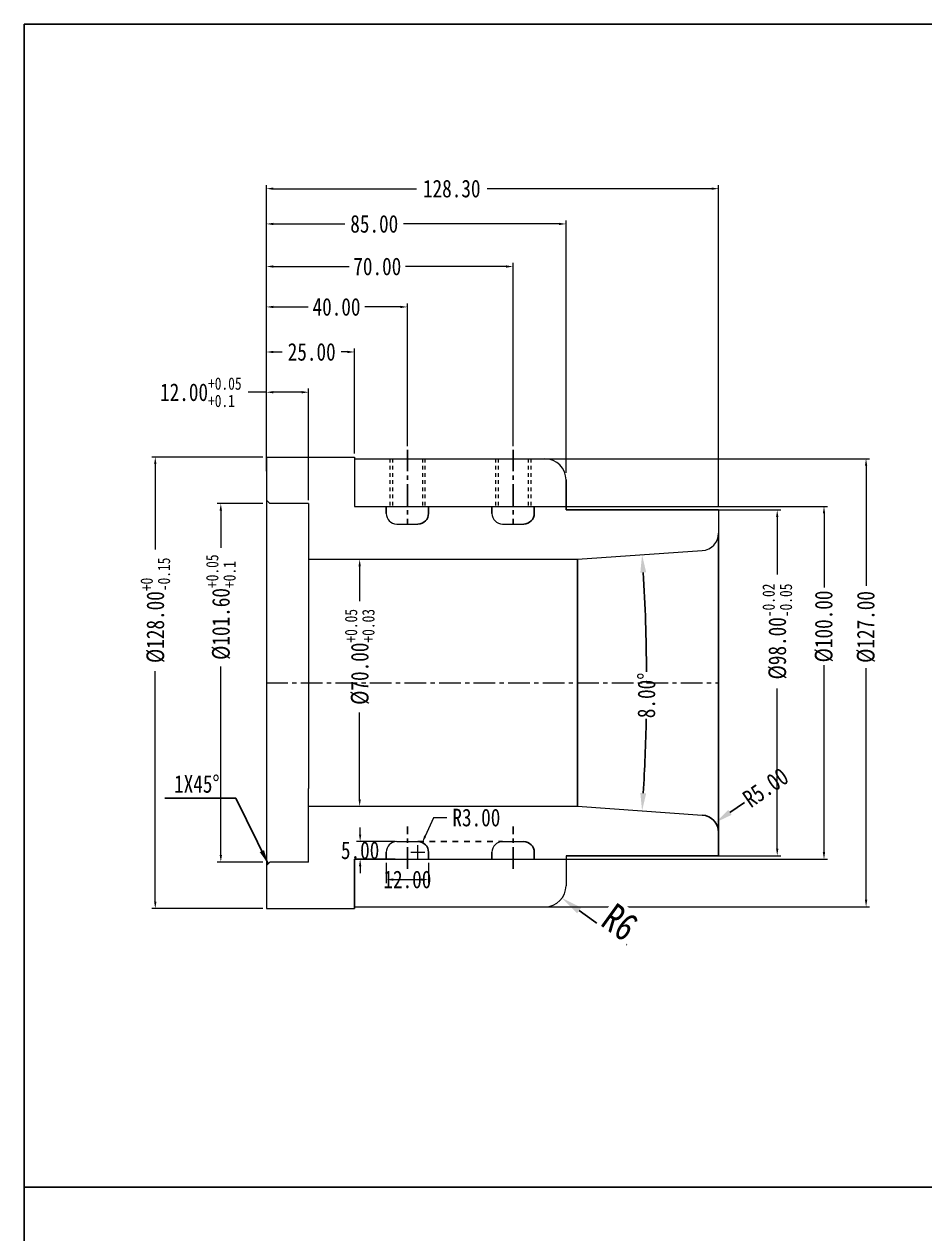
# Model space of a CAD drawing. Header units: millimetres. Extents: x -2895 to -298, y -11750 to -2997.
# Drawn here: x -2190.1 to -1934.6, y -5150.6 to -4807.7 of the extents above; entities that cross this region are included whole.
import ezdxf

# ---------------------------------------------------------------- set-up
doc = ezdxf.new("R2010")
doc.units = ezdxf.units.MM
doc.header["$LTSCALE"] = 16.335
doc.header["$PDMODE"] = 3
doc.header["$PDSIZE"] = 0.3125
doc.linetypes.add('CENTER', pattern=[0.6, 0.375, -0.075, 0.075, -0.075])
doc.linetypes.add('HIDDEN', pattern=[0.2, 0.1, -0.1])
doc.layers.get('0').update_dxf_attribs({"linetype": 'CONTINUOUS'})
doc.layers.get('Defpoints').update_dxf_attribs({"linetype": 'CONTINUOUS'})
doc.layers.add('DEFAULT_2', color=8, linetype='HIDDEN')
doc.layers.add('screw', color=33, linetype='CONTINUOUS', lineweight=13)
doc.styles.get("Standard").update_dxf_attribs({"font": 'txt', "width": 0.8})
doc.dimstyles.new('ISO-25', dxfattribs={"dimtxt": 8, "dimasz": 6, "dimexe": 0, "dimexo": 0, "dimgap": 0, "dimtad": 1, "dimdsep": 46, "dimtxsty": 'Standard', "dimcen": 0, "dimclrd": 4, "dimclre": 4, "dimclrt": 6, "dimazin": 0, "dimtfac": 1, "dimtofl": 0, "dimtmove": 0, "dimatfit": 3, "dimfxl": 0, "dimarcsym": 0})
doc.dimstyles.get("Standard").update_dxf_attribs({"dimtxt": 0.15625, "dimasz": 0.1875, "dimexe": 0.125, "dimexo": 0.0625, "dimtad": 0, "dimtih": 1, "dimtoh": 1, "dimdsep": 46, "dimtxsty": 'Standard', "dimcen": 0.09, "dimadec": 0, "dimazin": 0, "dimtp": 0.01, "dimtm": 0.01, "dimtfac": 1, "dimtofl": 0, "dimtmove": 0, "dimatfit": 3, "dimfxl": 0, "dimtolj": 1, "dimarcsym": 0})
doc.dimstyles.new('STANDARD$0', dxfattribs={"dimscale": 2, "dimtxt": 3, "dimasz": 3, "dimexe": 1.25, "dimexo": 0.625, "dimgap": 0.5, "dimtad": 0, "dimdsep": 46, "dimlunit": 6, "dimtxsty": 'Standard', "dimblk": 'CLOSEDBLANK', "dimcen": 0, "dimclrt": 2, "dimazin": 2, "dimtfac": 2, "dimtmove": 1, "dimatfit": 3, "dimfxl": 0, "dimtolj": 1, "dimtzin": 0, "dimarcsym": 0})

# ---------------------------------------------------------------- blocks, each defined once
blk = doc.blocks.new('*D393')
at = {"color": 1, "lineweight": 0, "transparency": 16777216}
for p, q in [((-2122.39, -4943.58), (-2135.3, -4943.58)), ((-2122.39, -5045.18), (-2135.3, -5045.18))]:
    blk.add_line(p, q, dxfattribs=at)
at = {"color": 0, "lineweight": 0, "transparency": 16777216}
for p, q in [((-2134.3, -4945.58), (-2134.3, -4956.14)), ((-2134.3, -5043.18), (-2134.3, -4989.74))]:
    blk.add_line(p, q, dxfattribs=at)
at = {"color": 0, "transparency": 16777216}
for points in [[(-2134.64, -4945.58), (-2133.97, -4945.58), (-2134.3, -4943.58)], [(-2134.64, -5043.18), (-2133.97, -5043.18), (-2134.3, -5045.18)]]:
    blk.add_solid(points, dxfattribs=at)
at = {"layer": 'Defpoints', "color": 0, "transparency": 16777216}
for p in [(-2121.39, -4943.58), (-2134.3, -5045.18), (-2121.39, -5045.18)]:
    blk.add_point(p, dxfattribs=at)
at = {"color": 0, "lineweight": 0, "transparency": 16777216, "insert": (-2134.3, -4972.94), "char_height": 5, "attachment_point": 5, "rotation": 90}
blk.add_mtext('\\A1;%%C101.60{\\H0.7x;\\S+0.05^ +0.1;}', dxfattribs=at)
blk = doc.blocks.new('*D394')
at = {"color": 0, "lineweight": 0, "transparency": 16777216}
for p, q in [((-2121.39, -4912.01), (-2126.51, -4912.01)), ((-2111.39, -4912.01), (-2119.39, -4912.01))]:
    blk.add_line(p, q, dxfattribs=at)
at = {"color": 1, "lineweight": 0, "transparency": 16777216}
for p, q in [((-2121.39, -4934.38), (-2121.39, -4911.01)), ((-2109.39, -4942.58), (-2109.39, -4911.01))]:
    blk.add_line(p, q, dxfattribs=at)
at = {"color": 0, "transparency": 16777216}
for points in [[(-2119.39, -4911.68), (-2119.39, -4912.35), (-2121.39, -4912.01)], [(-2111.39, -4911.68), (-2111.39, -4912.35), (-2109.39, -4912.01)]]:
    blk.add_solid(points, dxfattribs=at)
at = {"layer": 'Defpoints', "color": 0, "transparency": 16777216}
for p in [(-2109.39, -4912.01), (-2121.39, -4935.38), (-2109.39, -4943.58)]:
    blk.add_point(p, dxfattribs=at)
at = {"color": 0, "lineweight": 0, "transparency": 16777216, "insert": (-2139.97, -4912.01), "char_height": 5, "attachment_point": 5}
blk.add_mtext('\\A1;12.00{\\H0.7x;\\S+0.05^ +0.1;}', dxfattribs=at)
blk = doc.blocks.new('*D395')
at = {"color": 1, "lineweight": 0, "transparency": 16777216}
for p, q in [((-2121.39, -4934.38), (-2121.39, -4875.39)), ((-2051.39, -4927.3), (-2051.39, -4875.39))]:
    blk.add_line(p, q, dxfattribs=at)
at = {"color": 0, "lineweight": 0, "transparency": 16777216}
for p, q in [((-2119.39, -4876.39), (-2097.92, -4876.39)), ((-2053.39, -4876.39), (-2081.92, -4876.39))]:
    blk.add_line(p, q, dxfattribs=at)
at = {"color": 0, "transparency": 16777216}
for points in [[(-2119.39, -4876.05), (-2119.39, -4876.72), (-2121.39, -4876.39)], [(-2053.39, -4876.05), (-2053.39, -4876.72), (-2051.39, -4876.39)]]:
    blk.add_solid(points, dxfattribs=at)
at = {"layer": 'Defpoints', "color": 0, "transparency": 16777216}
for p in [(-2051.39, -4876.39), (-2051.39, -4928.3), (-2121.39, -4935.38)]:
    blk.add_point(p, dxfattribs=at)
at = {"color": 0, "lineweight": 0, "transparency": 16777216, "insert": (-2089.92, -4876.39), "char_height": 5, "attachment_point": 5}
blk.add_mtext('\\A1;70.00', dxfattribs=at)
blk = doc.blocks.new('*D396')
at = {"color": 1, "lineweight": 0, "transparency": 16777216}
for p, q in [((-2122.39, -4930.38), (-2153.9, -4930.38)), ((-2122.39, -5058.38), (-2153.9, -5058.38))]:
    blk.add_line(p, q, dxfattribs=at)
at = {"color": 0, "lineweight": 0, "transparency": 16777216}
for p, q in [((-2152.9, -4932.38), (-2152.9, -4956.6)), ((-2152.9, -5056.38), (-2152.9, -4991.06))]:
    blk.add_line(p, q, dxfattribs=at)
at = {"color": 0, "transparency": 16777216}
for points in [[(-2153.23, -4932.38), (-2152.56, -4932.38), (-2152.9, -4930.38)], [(-2153.23, -5056.38), (-2152.56, -5056.38), (-2152.9, -5058.38)]]:
    blk.add_solid(points, dxfattribs=at)
at = {"layer": 'Defpoints', "color": 0, "transparency": 16777216}
for p in [(-2121.39, -4930.38), (-2152.9, -5058.38), (-2121.39, -5058.38)]:
    blk.add_point(p, dxfattribs=at)
at = {"color": 0, "lineweight": 0, "transparency": 16777216, "insert": (-2152.9, -4973.83), "char_height": 5, "attachment_point": 5, "rotation": 90}
blk.add_mtext('\\A1;%%C128.00{\\H0.7x;\\S+0^ -0.15;}', dxfattribs=at)
blk = doc.blocks.new('*D397')
at = {"color": 1, "lineweight": 0, "transparency": 16777216}
for p, q in [((-2108.39, -4959.38), (-2093.92, -4959.38)), ((-2108.39, -5029.38), (-2093.92, -5029.38))]:
    blk.add_line(p, q, dxfattribs=at)
at = {"color": 0, "lineweight": 0, "transparency": 16777216}
for p, q in [((-2094.92, -4961.38), (-2094.92, -4971.24)), ((-2094.92, -5027.38), (-2094.92, -5002.84))]:
    blk.add_line(p, q, dxfattribs=at)
at = {"color": 0, "transparency": 16777216}
for points in [[(-2095.26, -4961.38), (-2094.59, -4961.38), (-2094.92, -4959.38)], [(-2095.26, -5027.38), (-2094.59, -5027.38), (-2094.92, -5029.38)]]:
    blk.add_solid(points, dxfattribs=at)
at = {"layer": 'Defpoints', "color": 0, "transparency": 16777216}
for p in [(-2109.39, -4959.38), (-2109.39, -5029.38), (-2094.92, -5029.38)]:
    blk.add_point(p, dxfattribs=at)
at = {"color": 0, "lineweight": 0, "transparency": 16777216, "insert": (-2094.92, -4987.04), "char_height": 5, "attachment_point": 5, "rotation": 90}
blk.add_mtext('\\A1;%%C70.00{\\H0.7x;\\S+0.05^ +0.03;}', dxfattribs=at)
blk = doc.blocks.new('*D398')
at = {"color": 1, "lineweight": 0, "transparency": 16777216}
for p, q in [((-2087.39, -5045.38), (-2087.39, -5051.15)), ((-2075.39, -5045.38), (-2075.39, -5051.15))]:
    blk.add_line(p, q, dxfattribs=at)
at = {"color": 0, "lineweight": 0, "transparency": 16777216}
blk.add_line((-2085.39, -5050.15), (-2077.39, -5050.15), dxfattribs=at)
at = {"color": 0, "transparency": 16777216}
for points in [[(-2085.39, -5049.82), (-2085.39, -5050.49), (-2087.39, -5050.15)], [(-2077.39, -5049.82), (-2077.39, -5050.49), (-2075.39, -5050.15)]]:
    blk.add_solid(points, dxfattribs=at)
at = {"layer": 'Defpoints', "color": 0, "transparency": 16777216}
for p in [(-2087.39, -5044.38), (-2075.39, -5044.38), (-2075.39, -5050.15)]:
    blk.add_point(p, dxfattribs=at)
at = {"color": 0, "lineweight": 0, "transparency": 16777216, "insert": (-2081.39, -5050.15), "char_height": 5, "attachment_point": 5}
blk.add_mtext('\\A1;12.00', dxfattribs=at)
blk = doc.blocks.new('*D399')
at = {"color": 0, "lineweight": 0, "transparency": 16777216}
for p, q in [((-2073.98, -5032.61), (-2076.33, -5037.83)), ((-2070.15, -5032.61), (-2073.98, -5032.61))]:
    blk.add_line(p, q, dxfattribs=at)
at = {"color": 1, "lineweight": 0, "transparency": 16777216}
for p, q in [((-2080.39, -5042.38), (-2076.39, -5042.38)), ((-2078.39, -5044.38), (-2078.39, -5040.38))]:
    blk.add_line(p, q, dxfattribs=at)
at = {"color": 0, "transparency": 16777216}
blk.add_solid([(-2076.64, -5037.69), (-2076.03, -5037.96), (-2077.16, -5039.65)], dxfattribs=at)
at = {"layer": 'Defpoints', "color": 0, "transparency": 16777216}
for p in [(-2077.16, -5039.65), (-2078.39, -5042.38)]:
    blk.add_point(p, dxfattribs=at)
at = {"color": 0, "lineweight": 0, "transparency": 16777216, "insert": (-2061.82, -5032.61), "char_height": 5, "attachment_point": 5}
blk.add_mtext('\\A1;R3.00', dxfattribs=at)
blk = doc.blocks.new('*D475')
at = {"color": 1, "lineweight": 0, "transparency": 16777216}
for p, q in [((-2121.39, -4934.38), (-2121.39, -4899.61)), ((-2096.39, -4929.38), (-2096.39, -4899.61))]:
    blk.add_line(p, q, dxfattribs=at)
at = {"color": 0, "lineweight": 0, "transparency": 16777216}
for p, q in [((-2119.39, -4900.61), (-2116.86, -4900.61)), ((-2098.39, -4900.61), (-2100.2, -4900.61))]:
    blk.add_line(p, q, dxfattribs=at)
at = {"color": 0, "transparency": 16777216}
for points in [[(-2119.39, -4900.28), (-2119.39, -4900.95), (-2121.39, -4900.61)], [(-2098.39, -4900.28), (-2098.39, -4900.95), (-2096.39, -4900.61)]]:
    blk.add_solid(points, dxfattribs=at)
at = {"layer": 'Defpoints', "color": 0, "transparency": 16777216}
for p in [(-2121.39, -4900.61), (-2096.39, -4930.38), (-2121.39, -4935.38)]:
    blk.add_point(p, dxfattribs=at)
at = {"color": 0, "lineweight": 0, "transparency": 16777216, "insert": (-2108.53, -4900.61), "char_height": 5, "attachment_point": 5}
blk.add_mtext('\\A1;25.00', dxfattribs=at)
blk = doc.blocks.new('*D476')
at = {"color": 1, "lineweight": 0, "transparency": 16777216}
for p, q in [((-2121.39, -4918.7), (-2121.39, -4886.85)), ((-2081.39, -4927.3), (-2081.39, -4886.85))]:
    blk.add_line(p, q, dxfattribs=at)
at = {"color": 0, "lineweight": 0, "transparency": 16777216}
for p, q in [((-2119.39, -4887.85), (-2109.48, -4887.85)), ((-2083.39, -4887.85), (-2093.48, -4887.85))]:
    blk.add_line(p, q, dxfattribs=at)
at = {"color": 0, "transparency": 16777216}
for points in [[(-2119.39, -4887.52), (-2119.39, -4888.18), (-2121.39, -4887.85)], [(-2083.39, -4887.52), (-2083.39, -4888.18), (-2081.39, -4887.85)]]:
    blk.add_solid(points, dxfattribs=at)
at = {"layer": 'Defpoints', "color": 0, "transparency": 16777216}
for p in [(-2121.39, -4887.85), (-2121.39, -4919.7), (-2081.39, -4928.3)]:
    blk.add_point(p, dxfattribs=at)
at = {"color": 0, "lineweight": 0, "transparency": 16777216, "insert": (-2101.48, -4887.85), "char_height": 5, "attachment_point": 5}
blk.add_mtext('\\A1;40.00', dxfattribs=at)
blk = doc.blocks.new('*D400')
at = {"color": 1, "lineweight": 0, "transparency": 16777216}
for p, q in [((-2045.39, -4930.88), (-1950.28, -4930.88)), ((-2045.39, -5057.88), (-1950.28, -5057.88))]:
    blk.add_line(p, q, dxfattribs=at)
at = {"color": 0, "lineweight": 0, "transparency": 16777216}
for p, q in [((-1951.28, -4932.88), (-1951.28, -4966.88)), ((-1951.28, -5055.88), (-1951.28, -4990.22))]:
    blk.add_line(p, q, dxfattribs=at)
at = {"color": 0, "transparency": 16777216}
for points in [[(-1951.61, -4932.88), (-1950.94, -4932.88), (-1951.28, -4930.88)], [(-1951.61, -5055.88), (-1950.94, -5055.88), (-1951.28, -5057.88)]]:
    blk.add_solid(points, dxfattribs=at)
at = {"layer": 'Defpoints', "color": 0, "transparency": 16777216}
for p in [(-2046.39, -4930.88), (-2046.39, -5057.88), (-1951.28, -5057.88)]:
    blk.add_point(p, dxfattribs=at)
at = {"color": 0, "lineweight": 0, "transparency": 16777216, "insert": (-1951.28, -4978.55), "char_height": 5, "attachment_point": 5, "rotation": 90}
blk.add_mtext('\\A1;%%c127.00', dxfattribs=at)
blk = doc.blocks.new('*D401')
at = {"color": 0, "lineweight": 0, "transparency": 16777216}
for p, q in [((-2094.79, -5037.38), (-2094.79, -5035.38)), ((-2094.79, -5046.38), (-2094.79, -5048.38))]:
    blk.add_line(p, q, dxfattribs=at)
at = {"color": 1, "lineweight": 0, "transparency": 16777216}
for p, q in [((-2084.82, -5039.38), (-2095.79, -5039.38)), ((-2084.82, -5044.38), (-2095.79, -5044.38))]:
    blk.add_line(p, q, dxfattribs=at)
at = {"color": 0, "transparency": 16777216}
for points in [[(-2095.12, -5037.38), (-2094.45, -5037.38), (-2094.79, -5039.38)], [(-2095.12, -5046.38), (-2094.45, -5046.38), (-2094.79, -5044.38)]]:
    blk.add_solid(points, dxfattribs=at)
at = {"layer": 'Defpoints', "color": 0, "transparency": 16777216}
for p in [(-2083.82, -5039.38), (-2094.79, -5044.38), (-2083.82, -5044.38)]:
    blk.add_point(p, dxfattribs=at)
at = {"color": 0, "lineweight": 0, "transparency": 16777216, "insert": (-2094.79, -5041.88), "char_height": 5, "attachment_point": 5}
blk.add_mtext('\\A1;5.00', dxfattribs=at)
blk = doc.blocks.new('*D402')
at = {"color": 1, "lineweight": 0, "transparency": 16777216}
for p, q in [((-1997.24, -4945.38), (-1975.48, -4945.38)), ((-1999.26, -5043.38), (-1975.48, -5043.38))]:
    blk.add_line(p, q, dxfattribs=at)
at = {"color": 0, "lineweight": 0, "transparency": 16777216}
for p, q in [((-1976.48, -4947.38), (-1976.48, -4963.71)), ((-1976.48, -5041.38), (-1976.48, -4995.97))]:
    blk.add_line(p, q, dxfattribs=at)
at = {"color": 0, "transparency": 16777216}
for points in [[(-1976.81, -4947.38), (-1976.14, -4947.38), (-1976.48, -4945.38)], [(-1976.81, -5041.38), (-1976.14, -5041.38), (-1976.48, -5043.38)]]:
    blk.add_solid(points, dxfattribs=at)
at = {"layer": 'Defpoints', "color": 0, "transparency": 16777216}
for p in [(-1998.24, -4945.38), (-2000.26, -5043.38), (-1976.48, -5043.38)]:
    blk.add_point(p, dxfattribs=at)
at = {"color": 0, "lineweight": 0, "transparency": 16777216, "insert": (-1976.48, -4979.84), "char_height": 5, "attachment_point": 5, "rotation": 90}
blk.add_mtext('\\A1;%%C98.00{\\H0.7x;\\S-0.02^ -0.05;}', dxfattribs=at)
blk = doc.blocks.new('*D403')
at = {"color": 1, "lineweight": 0, "transparency": 16777216}
for p, q in [((-2121.39, -4934.38), (-2121.39, -4853.33)), ((-1993.09, -4944.29), (-1993.09, -4853.33))]:
    blk.add_line(p, q, dxfattribs=at)
at = {"color": 0, "lineweight": 0, "transparency": 16777216}
for p, q in [((-2119.39, -4854.33), (-2078.8, -4854.33)), ((-1995.09, -4854.33), (-2058.8, -4854.33))]:
    blk.add_line(p, q, dxfattribs=at)
at = {"color": 0, "transparency": 16777216}
for points in [[(-2119.39, -4853.99), (-2119.39, -4854.66), (-2121.39, -4854.33)], [(-1995.09, -4853.99), (-1995.09, -4854.66), (-1993.09, -4854.33)]]:
    blk.add_solid(points, dxfattribs=at)
at = {"layer": 'Defpoints', "color": 0, "transparency": 16777216}
for p in [(-1993.09, -4854.33), (-2121.39, -4935.38), (-1993.09, -4945.29)]:
    blk.add_point(p, dxfattribs=at)
at = {"color": 0, "lineweight": 0, "transparency": 16777216, "insert": (-2068.8, -4854.33), "char_height": 5, "attachment_point": 5}
blk.add_mtext('\\A1;128.30', dxfattribs=at)
blk = doc.blocks.new('*D404')
at = {"color": 1, "lineweight": 0, "transparency": 16777216}
for p, q in [((-2040.39, -4944.38), (-1962.21, -4944.38)), ((-2040.39, -5044.38), (-1962.21, -5044.38))]:
    blk.add_line(p, q, dxfattribs=at)
at = {"color": 0, "lineweight": 0, "transparency": 16777216}
for p, q in [((-1963.21, -4946.38), (-1963.21, -4967.41)), ((-1963.21, -5042.38), (-1963.21, -4989.41))]:
    blk.add_line(p, q, dxfattribs=at)
at = {"color": 0, "transparency": 16777216}
for points in [[(-1963.55, -4946.38), (-1962.88, -4946.38), (-1963.21, -4944.38)], [(-1963.55, -5042.38), (-1962.88, -5042.38), (-1963.21, -5044.38)]]:
    blk.add_solid(points, dxfattribs=at)
at = {"layer": 'Defpoints', "color": 0, "transparency": 16777216}
for p in [(-2041.39, -4944.38), (-2041.39, -5044.38), (-1963.21, -5044.38)]:
    blk.add_point(p, dxfattribs=at)
at = {"color": 0, "lineweight": 0, "transparency": 16777216, "insert": (-1963.21, -4978.41), "char_height": 5, "attachment_point": 5, "rotation": 90}
blk.add_mtext('\\A1;%%c100.00', dxfattribs=at)
blk = doc.blocks.new('*D405')
at = {"color": 1, "lineweight": 0, "transparency": 16777216}
for p, q in [((-2121.39, -4872.22), (-2121.39, -4863.32)), ((-2036.39, -4934.88), (-2036.39, -4863.32))]:
    blk.add_line(p, q, dxfattribs=at)
at = {"color": 0, "lineweight": 0, "transparency": 16777216}
for p, q in [((-2119.39, -4864.32), (-2099.11, -4864.32)), ((-2038.39, -4864.32), (-2082.45, -4864.32))]:
    blk.add_line(p, q, dxfattribs=at)
at = {"color": 0, "transparency": 16777216}
for points in [[(-2119.39, -4863.98), (-2119.39, -4864.65), (-2121.39, -4864.32)], [(-2038.39, -4863.98), (-2038.39, -4864.65), (-2036.39, -4864.32)]]:
    blk.add_solid(points, dxfattribs=at)
at = {"layer": 'Defpoints', "color": 0, "transparency": 16777216}
for p in [(-2121.39, -4864.32), (-2121.39, -4873.22), (-2036.39, -4935.88)]:
    blk.add_point(p, dxfattribs=at)
at = {"color": 0, "lineweight": 0, "transparency": 16777216, "insert": (-2090.78, -4864.32), "char_height": 5, "attachment_point": 5}
blk.add_mtext('\\A1;85.00', dxfattribs=at)
blk = doc.blocks.new('*D477')
at = {"color": 4, "lineweight": -2, "transparency": 16777216}
for start, end in [(0.3409, 3.4492), (356.5508, 358.8719)]:
    blk.add_arc((-2533.61, -4994.38), 520.07, start, end, dxfattribs=at)
at = {"color": 4, "transparency": 16777216}
for points in [[(-2015.31, -4963.15), (-2013.65, -4963.04), (-2014.81, -4958.11)], [(-2013.65, -5025.73), (-2015.31, -5025.62), (-2014.81, -5030.66)]]:
    blk.add_solid(points, dxfattribs=at)
at = {"layer": 'Defpoints', "color": 0, "transparency": 16777216}
for p in [(-1997.74, -4956.91), (-2033.09, -4959.38), (-2013.68, -4982.28), (-2033.09, -5029.38), (-1997.74, -5031.86)]:
    blk.add_point(p, dxfattribs=at)
at = {"color": 6, "transparency": 16777216, "insert": (-2013.55, -4997.96), "char_height": 5, "attachment_point": 5, "rotation": 89.6064}
blk.add_mtext('\\A1;8.00\\M+5A1E3', dxfattribs=at)
blk = doc.blocks.new('*D488')
at = {"color": 4, "lineweight": -2, "transparency": 16777216}
blk.add_line((-1985.78, -5028.27), (-1989.89, -5031.13), dxfattribs=at)
at = {"color": 4, "transparency": 16777216}
blk.add_solid([(-1990.36, -5030.44), (-1989.41, -5031.81), (-1993.99, -5033.98)], dxfattribs=at)
at = {"layer": 'Defpoints', "color": 0, "transparency": 16777216}
for p in [(-1993.99, -5033.98), (-1998.09, -5036.84)]:
    blk.add_point(p, dxfattribs=at)
at = {"color": 6, "transparency": 16777216, "insert": (-1979.77, -5024.07), "char_height": 5, "attachment_point": 5, "rotation": 34.878}
blk.add_mtext('\\A1;R5.00', dxfattribs=at)
blk = doc.blocks.new('*D502')
at = {"color": 4, "lineweight": -2, "transparency": 16777216}
blk.add_line((-2019.13, -5068.64), (-2032.65, -5058.9), dxfattribs=at)
at = {"color": 4, "transparency": 16777216}
blk.add_solid([(-2032.07, -5058.09), (-2033.24, -5059.71), (-2037.52, -5055.39)], dxfattribs=at)
at = {"layer": 'Defpoints', "color": 0, "transparency": 16777216}
for p in [(-2042.39, -5051.88), (-2037.52, -5055.39)]:
    blk.add_point(p, dxfattribs=at)
at = {"color": 6, "transparency": 16777216, "insert": (-2021.12, -5062.27), "char_height": 8, "attachment_point": 5, "rotation": 324.2404, "bg_fill": 3, "box_fill_scale": 1.1, "bg_fill_color": 256, "bg_fill_true_color": 13158600, "bg_fill_transparency": 0}
blk.add_mtext('R6', dxfattribs=at)

msp = doc.modelspace()

# ---------------------------------------------------------------- linework, layer by layer
at = {"color": 1, "linetype": 'CENTER'}
for p, q in [((-2081.391, -4928.302), (-2081.391, -4949.384)), ((-2051.391, -4928.302), (-2051.391, -4949.384)), ((-2081.391, -5047.129), (-2081.391, -5035.153)), ((-2051.391, -5047.129), (-2051.391, -5035.153))]:
    msp.add_line(p, q, dxfattribs=at)
at = {"lineweight": 0}
for p, q in [((-2121.391, -4930.384), (-2096.391, -4930.384)), ((-2121.391, -4930.384), (-2121.391, -4942.584)), ((-2096.391, -4930.384), (-2096.391, -4944.384)), ((-2096.391, -4930.884), (-2042.391, -4930.884)), ((-2121.391, -4942.584), (-2120.391, -4943.584)), ((-2121.391, -4942.584), (-2121.391, -5058.384)), ((-2109.391, -4943.584), (-2120.391, -4943.584)), ((-2109.391, -4943.584), (-2109.391, -4964.384)), ((-2096.391, -4944.384), (-2036.391, -4944.384)), ((-1993.091, -4945.384), (-1993.091, -4951.924)), ((-2084.391, -4949.384), (-2078.391, -4949.384)), ((-2054.391, -4949.384), (-2048.391, -4949.384)), ((-2033.091, -4959.384), (-1997.742, -4956.912)), ((-2109.391, -4959.384), (-2033.091, -4959.384)), ((-2109.391, -4964.384), (-2109.391, -5024.384)), ((-2109.391, -5045.184), (-2109.391, -5024.384)), ((-2109.391, -5029.384), (-2033.091, -5029.384)), ((-2033.091, -5029.384), (-1997.742, -5031.856)), ((-2084.391, -5039.384), (-2078.391, -5039.384)), ((-2054.391, -5039.384), (-2048.391, -5039.384)), ((-2036.391, -5043.384), (-2036.391, -5051.884)), ((-2120.391, -5045.184), (-2121.391, -5046.184)), ((-2121.391, -5046.184), (-2121.391, -5053.384)), ((-2109.391, -5045.184), (-2120.391, -5045.184)), ((-2096.391, -5044.384), (-2036.391, -5044.384)), ((-2121.391, -5058.384), (-2096.391, -5058.384)), ((-2096.391, -5057.884), (-2042.391, -5057.884))]:
    msp.add_line(p, q, dxfattribs=at)
for p, q in [((-2036.391, -4936.884), (-2036.391, -4945.384)), ((-2087.391, -4944.384), (-2087.391, -4946.384)), ((-2075.391, -4944.384), (-2075.391, -4946.384)), ((-2057.391, -4944.384), (-2057.391, -4946.384)), ((-2045.391, -4944.384), (-2045.391, -4946.384)), ((-1993.091, -4945.384), (-2036.391, -4945.384)), ((-1993.091, -4951.924), (-1993.091, -5036.844)), ((-2033.091, -5029.384), (-2033.091, -4959.384)), ((-2087.391, -5044.384), (-2087.391, -5042.384)), ((-2075.391, -5044.384), (-2075.391, -5042.384)), ((-2057.391, -5044.384), (-2057.391, -5042.384)), ((-2045.391, -5042.384), (-2045.391, -5044.384)), ((-1993.091, -5043.384), (-2036.391, -5043.384)), ((-2096.391, -5044.384), (-2096.391, -5058.384))]:
    msp.add_line(p, q)
at = {"color": 1, "linetype": 'CENTER', "lineweight": 0}
msp.add_line((-2121.391, -4994.384), (-1993.091, -4994.384), dxfattribs=at)
at = {"ltscale": 0.5}
for p, q in [((-1993.091, -5043.384), (-1993.091, -5036.844)), ((-2190.081, -5137.328), (-1687.958, -5137.328))]:
    msp.add_line(p, q, dxfattribs=at)
msp.add_lwpolyline([(-2190.081, -4807.703), (-1308.392, -4807.703), (-1308.392, -5493.416), (-2190.081, -5493.416)], close=True, dxfattribs=at)
at = {"lineweight": 0}
for centre, radius, start, end in [((-2042.391, -4936.884), 6, 0, 90), ((-2084.391, -4946.384), 3, 180, 270), ((-2054.391, -4946.384), 3, 180, 270), ((-1998.091, -4951.924), 5, 274, 0), ((-2084.391, -5042.384), 3, 90, 180), ((-2054.391, -5042.384), 3, 90, 180), ((-2042.391, -5051.884), 6, 270, 0)]:
    msp.add_arc(centre, radius, start, end, dxfattribs=at)
for centre, start, end in [((-2078.391, -4946.384), 270, 0), ((-2048.391, -4946.384), 270, 0), ((-2078.391, -5042.384), 0, 90), ((-2048.391, -5042.384), 0, 90)]:
    msp.add_arc(centre, 3, start, end)
at = {"ltscale": 0.5}
msp.add_arc((-1998.091, -5036.844), 5, 0, 86, dxfattribs=at)
at = {"layer": 'DEFAULT_2', "color": 8, "linetype": 'HIDDEN'}
msp.add_line((-2078.391, -5039.384), (-2054.391, -5039.384), dxfattribs=at)
at = {"layer": 'screw', "color": 92, "linetype": 'HIDDEN', "ltscale": 0.621977}
for p, q in [((-2086.391, -4930.884), (-2086.391, -4944.384)), ((-2076.391, -4930.884), (-2076.391, -4944.384)), ((-2056.391, -4930.884), (-2056.391, -4944.384)), ((-2046.391, -4930.884), (-2046.391, -4944.384))]:
    msp.add_line(p, q, dxfattribs=at)
at = {"layer": 'screw', "linetype": 'HIDDEN', "ltscale": 0.621977}
for p, q in [((-2085.641, -4930.884), (-2085.641, -4944.384)), ((-2077.141, -4930.884), (-2077.141, -4944.384)), ((-2055.641, -4930.884), (-2055.641, -4944.384)), ((-2047.141, -4930.884), (-2047.141, -4944.384))]:
    msp.add_line(p, q, dxfattribs=at)

# ---------------------------------------------------------------- texts
at = {"insert": (-2147.559, -5020.541), "char_height": 5, "width": 18.00079, "attachment_point": 1}
msp.add_mtext('{\\fSimSun|b0|i0|c134|p2;1X45%%D}', dxfattribs=at)

# ---------------------------------------------------------------- dimensions: what is measured, and where the dimension line sits
at = {"lineweight": 0}
for base, p1, p2, dimstyle, override, picture, middle in [((-1993.091, -4854.326), (-2121.391, -4935.384), (-1993.091, -4945.292), 'Standard', {"dimtxt": 5, "dimasz": 2, "dimexe": 1, "dimexo": 1, "dimgap": 1, "dimzin": 0, "dimdsep": 0, "dimcen": 2, "dimclre": 1, "dimtol": 0, "dimtp": 0, "dimtm": 0, "dimtzin": 0, "dimlwd": 0, "dimlwe": 0}, '*D403', (-2068.803, -4854.326)), ((-2121.391, -4864.316), (-2036.391, -4935.884), (-2121.391, -4873.222), 'STANDARD$0', {"dimscale": 1, "dimtxt": 5, "dimasz": 2, "dimexe": 1, "dimexo": 1, "dimgap": 1, "dimtih": 1, "dimtoh": 1, "dimzin": 0, "dimdsep": 0, "dimlunit": 2, "dimcen": 2, "dimclre": 1, "dimclrt": 0, "dimadec": 0, "dimazin": 0, "dimtfac": 1, "dimtofl": 0, "dimtmove": 0, "dimlwd": 0, "dimlwe": 0}, '*D405', (-2090.781, -4864.316)), ((-2051.391, -4876.387), (-2121.391, -4935.384), (-2051.391, -4928.302), 'Standard', {"dimtxt": 5, "dimasz": 2, "dimexe": 1, "dimexo": 1, "dimgap": 1, "dimzin": 0, "dimdsep": 0, "dimcen": 2, "dimclre": 1, "dimtol": 0, "dimtp": 0, "dimtm": 0, "dimtzin": 0, "dimlwd": 0, "dimlwe": 0}, '*D395', (-2089.917, -4876.387)), ((-2121.391, -4887.851), (-2081.391, -4928.302), (-2121.391, -4919.698), 'Standard', {"dimtxt": 5, "dimasz": 2, "dimexe": 1, "dimexo": 1, "dimgap": 1, "dimzin": 0, "dimdsep": 0, "dimcen": 2, "dimclre": 1, "dimtol": 0, "dimtp": 0, "dimtm": 0, "dimtzin": 0, "dimlwd": 0, "dimlwe": 0}, '*D476', (-2101.477, -4887.851)), ((-2121.391, -4900.612), (-2096.391, -4930.384), (-2121.391, -4935.384), 'Standard', {"dimtxt": 5, "dimasz": 2, "dimexe": 1, "dimexo": 1, "dimgap": 1, "dimzin": 0, "dimdsep": 0, "dimcen": 2, "dimclre": 1, "dimtol": 0, "dimtp": 0, "dimtm": 0, "dimtzin": 0, "dimlwd": 0, "dimlwe": 0}, '*D475', (-2108.53, -4900.612)), ((-2075.391, -5050.152), (-2087.391, -5044.384), (-2075.391, -5044.384), 'Standard', {"dimtxt": 5, "dimasz": 2, "dimexe": 1, "dimexo": 1, "dimgap": 1, "dimzin": 0, "dimdsep": 0, "dimcen": 2, "dimclre": 1, "dimtol": 0, "dimtp": 0, "dimtm": 0, "dimtzin": 0, "dimlwd": 0, "dimlwe": 0}, '*D398', (-2081.391, -5050.152))]:
    dim = msp.add_linear_dim(base=base, p1=p1, p2=p2, dimstyle=dimstyle, override=override, dxfattribs=at)
    dim.commit()
    dim.dimension.update_dxf_attribs({"geometry": picture, "text_midpoint": middle, "dimtype": 160})
dim = msp.add_linear_dim(base=(-2109.391, -4912.013), p1=(-2121.391, -4935.384), p2=(-2109.391, -4943.584), text='<>{\\H0.7x;\\S+0.05^ +0.1;}', dimstyle='Standard', override={"dimtxt": 5, "dimasz": 2, "dimexe": 1, "dimexo": 1, "dimgap": 1, "dimzin": 0, "dimdsep": 0, "dimcen": 2, "dimclre": 1, "dimtol": 0, "dimtp": 0, "dimtm": 0, "dimtzin": 0, "dimlwd": 0, "dimlwe": 0}, dxfattribs=at)
dim.commit()
dim.dimension.update_dxf_attribs({"geometry": '*D394', "text_midpoint": (-2139.974, -4912.013), "dimtype": 160})
for base, p1, p2, text, dimstyle, override, picture, middle in [((-2152.897, -5058.384), (-2121.391, -4930.384), (-2121.391, -5058.384), '%%C<>{\\H0.7x;\\S+0^ -0.15;}', 'STANDARD$0', {"dimscale": 1, "dimtxt": 5, "dimasz": 2, "dimexe": 1, "dimexo": 1, "dimgap": 1, "dimzin": 0, "dimdsep": 0, "dimlunit": 2, "dimcen": 2, "dimclre": 1, "dimclrt": 0, "dimadec": 0, "dimazin": 0, "dimtfac": 1, "dimtofl": 0, "dimtmove": 0, "dimlwd": 0, "dimlwe": 0}, '*D396', (-2152.897, -4973.832)), ((-1951.275, -5057.884), (-2046.391, -4930.884), (-2046.391, -5057.884), '%%c<>', 'Standard', {"dimtxt": 5, "dimasz": 2, "dimexe": 1, "dimexo": 1, "dimgap": 1, "dimtih": 0, "dimtoh": 0, "dimzin": 0, "dimdsep": 0, "dimcen": 2, "dimclre": 1, "dimtol": 0, "dimlim": 0, "dimtp": 0, "dimtm": 0, "dimtzin": 0, "dimlwd": 0, "dimlwe": 0}, '*D400', (-1951.275, -4978.548)), ((-2134.304, -5045.184), (-2121.391, -4943.584), (-2121.391, -5045.184), '%%C<>{\\H0.7x;\\S+0.05^ +0.1;}', 'STANDARD$0', {"dimscale": 1, "dimtxt": 5, "dimasz": 2, "dimexe": 1, "dimexo": 1, "dimgap": 1, "dimzin": 0, "dimdsep": 0, "dimlunit": 2, "dimcen": 2, "dimclre": 1, "dimclrt": 0, "dimadec": 0, "dimazin": 0, "dimtfac": 1, "dimtofl": 0, "dimtmove": 0, "dimlwd": 0, "dimlwe": 0}, '*D393', (-2134.304, -4972.936)), ((-1963.215, -5044.384), (-2041.391, -4944.384), (-2041.391, -5044.384), '%%c<>', 'STANDARD$0', {"dimscale": 1, "dimtxt": 5, "dimasz": 2, "dimexe": 1, "dimexo": 1, "dimgap": 1, "dimzin": 0, "dimdsep": 0, "dimlunit": 2, "dimcen": 2, "dimclre": 1, "dimclrt": 0, "dimadec": 0, "dimazin": 0, "dimtfac": 1, "dimtofl": 0, "dimtmove": 0, "dimlwd": 0, "dimlwe": 0}, '*D404', (-1963.215, -4978.413)), ((-1976.477, -5043.384), (-1998.236, -4945.384), (-2000.259, -5043.384), '%%C<>{\\H0.7x;\\S-0.02^ -0.05;}', 'STANDARD$0', {"dimscale": 1, "dimtxt": 5, "dimasz": 2, "dimexe": 1, "dimexo": 1, "dimgap": 1, "dimzin": 0, "dimdsep": 0, "dimlunit": 2, "dimcen": 2, "dimclre": 1, "dimclrt": 0, "dimadec": 0, "dimazin": 0, "dimtfac": 1, "dimtofl": 0, "dimtmove": 0, "dimlwd": 0, "dimlwe": 0}, '*D402', (-1976.477, -4979.841)), ((-2094.925, -5029.384), (-2109.391, -4959.384), (-2109.391, -5029.384), '%%C<>{\\H0.7x;\\S+0.05^ +0.03;}', 'STANDARD$0', {"dimscale": 1, "dimtxt": 5, "dimasz": 2, "dimexe": 1, "dimexo": 1, "dimgap": 1, "dimzin": 0, "dimdsep": 0, "dimlunit": 2, "dimcen": 2, "dimclre": 1, "dimclrt": 0, "dimadec": 0, "dimazin": 0, "dimtfac": 1, "dimtofl": 0, "dimtmove": 0, "dimlwd": 0, "dimlwe": 0}, '*D397', (-2094.925, -4987.038))]:
    dim = msp.add_linear_dim(base=base, p1=p1, p2=p2, angle=90, text=text, dimstyle=dimstyle, override=override, dxfattribs=at)
    dim.commit()
    dim.dimension.update_dxf_attribs({"geometry": picture, "text_midpoint": middle, "dimtype": 160})
dim = msp.add_angular_dim_2l(base=(-2013.68, -4982.282), line1=((-2033.091, -5029.384), (-1997.742, -5031.856)), line2=((-2033.091, -4959.384), (-1997.742, -4956.912)), dimstyle='Standard', override={"dimtxt": 5, "dimasz": 5, "dimexe": 0, "dimexo": 0, "dimgap": 0, "dimtih": 0, "dimtoh": 0, "dimzin": 0, "dimcen": 0, "dimclrd": 4, "dimclre": 4, "dimclrt": 6, "dimadec": 2, "dimtp": 0, "dimtm": 0, "dimtzin": 0})
dim.commit()
dim.dimension.update_dxf_attribs({"geometry": '*D477', "text_midpoint": (-2013.552, -4997.957), "dimtype": 162})
dim = msp.add_radius_dim(center=(-1998.091, -5036.844), mpoint=(-1993.989, -5033.984), dimstyle='Standard', override={"dimtxt": 5, "dimasz": 5, "dimexe": 0, "dimexo": 0, "dimgap": 0, "dimtih": 0, "dimtoh": 0, "dimzin": 0, "dimcen": 0, "dimclrd": 4, "dimclre": 4, "dimclrt": 6, "dimadec": 2, "dimtp": 0, "dimtm": 0, "dimtzin": 0})
dim.commit()
dim.dimension.update_dxf_attribs({"geometry": '*D488', "text_midpoint": (-1979.769, -5024.073)})
dim = msp.add_radius_dim(center=(-2078.391, -5042.384), mpoint=(-2077.157, -5039.649), dimstyle='Standard', override={"dimtxt": 5, "dimasz": 2, "dimexe": 1, "dimexo": 1, "dimgap": 1, "dimzin": 0, "dimdsep": 0, "dimcen": 2, "dimclre": 1, "dimtol": 0, "dimtp": 0, "dimtm": 0, "dimtzin": 0, "dimlwd": 0, "dimlwe": 0}, dxfattribs=at)
dim.commit()
dim.dimension.update_dxf_attribs({"geometry": '*D399', "text_midpoint": (-2061.817, -5032.614), "dimtype": 164})
dim = msp.add_linear_dim(base=(-2094.787, -5044.384), p1=(-2083.818, -5039.384), p2=(-2083.818, -5044.384), angle=90, dimstyle='Standard', override={"dimtxt": 5, "dimasz": 2, "dimexe": 1, "dimexo": 1, "dimgap": 1, "dimzin": 0, "dimdsep": 0, "dimcen": 2, "dimclre": 1, "dimtol": 0, "dimtp": 0, "dimtm": 0, "dimtzin": 0, "dimlwd": 0, "dimlwe": 0}, dxfattribs=at)
dim.commit()
dim.dimension.update_dxf_attribs({"geometry": '*D401', "text_midpoint": (-2094.787, -5041.884), "dimtype": 160})

# ---------------------------------------------------------------- leaders
msp.add_leader([(-2120.891, -5045.684), (-2130.025, -5027.038), (-2150.147, -5027.038)], dimstyle='ISO-25', override={"dimtxt": 4.5, "dimasz": 4, "dimexe": 0, "dimexo": 0, "dimgap": 0, "dimtad": 0, "dimdsep": 46, "dimclrd": 256, "dimclre": 3, "dimclrt": 6, "dimtofl": 0})

# ---------------------------------------------------------------- next in the draw order: dimensions: what is measured, and where the dimension line sits
dim = msp.add_radius_dim(center=(-2042.391, -5051.884), mpoint=(-2037.522, -5055.39), dimstyle='ISO-25', override={"dimfxl": 1.25})
dim.commit()
dim.dimension.update_dxf_attribs({"geometry": '*D502', "text_midpoint": (-2021.119, -5062.274)})

doc.saveas('drawing.dxf')
